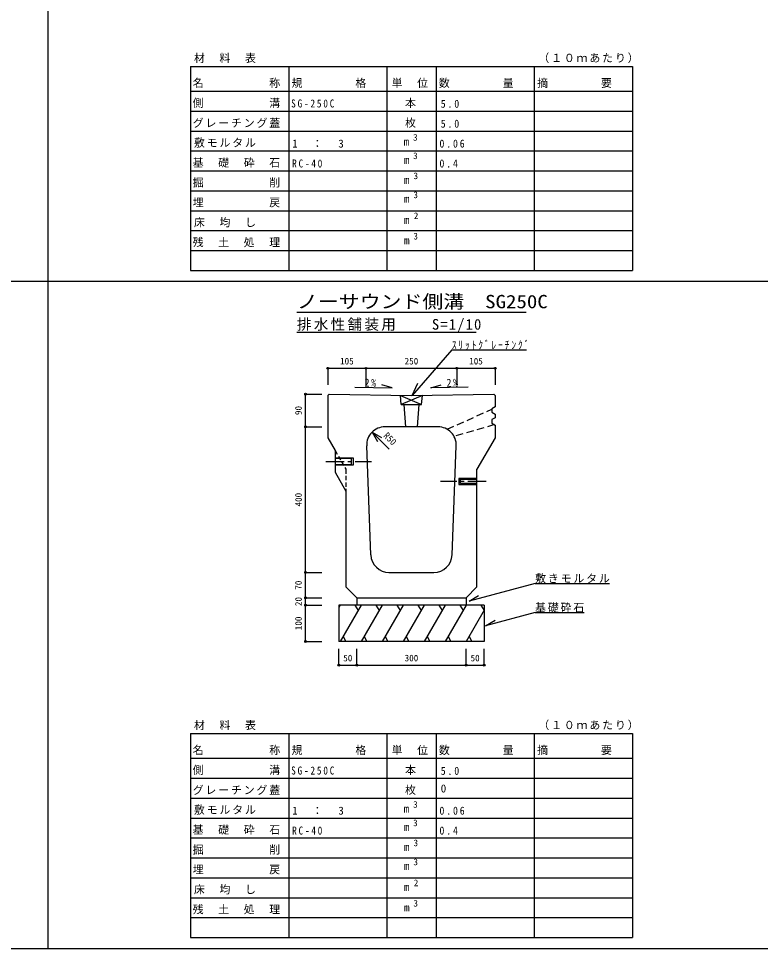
# Model space of a CAD drawing. Units: millimetres at full size, sheet at 1:10. Extents: x -5775 to 2225, y -2710 to 2990.
# Drawn here: x -1855 to 184, y -2710 to -155 of the extents above; entities that cross this region are included whole.
import ezdxf
from ezdxf.enums import TextEntityAlignment as Align

# ---------------------------------------------------------------- set-up
doc = ezdxf.new("R2010")
doc.units = ezdxf.units.MM
doc.header["$LTSCALE"] = 10
doc.header["$PDMODE"] = 32
doc.header["$PDSIZE"] = 5
for name, pattern in [('CHAIN1', [8, 5, -1, 1, -1]), ('DASHED1', [1.8, 1.2, -0.6]), ('DASHED2', [3, 2, -1]), ('DOUBLE_CHAIN2', [12.8, 9, -1, 0.6, -0.6, 0.6, -1])]:
    doc.linetypes.add(name, pattern=pattern)
doc.layers.add('0-0_通り芯', color=7, linetype='Continuous')
doc.styles.add('ＭＳ ゴシック', font='')
doc.styles.get('ＭＳ ゴシック').set_extended_font_data('MS Gothic')

msp = doc.modelspace()

# ---------------------------------------------------------------- linework, layer by layer
at = {"layer": '0-0_通り芯', "color": 2}
for p, q in [((-1774.77, 2989.61), (-1774.77, -2710.39)), ((-5774.77, -2710.39), (2225.23, -2710.39))]:
    msp.add_line(p, q, dxfattribs=at)
at = {"layer": '0-0_通り芯'}
for p, q in [((-1382.27, -286.18), (-167.27, -286.18)), ((-1382.27, -286.18), (-1382.27, -409.3)), ((-1112.27, -286.18), (-1112.27, -409.3)), ((-842.27, -286.18), (-842.27, -409.3)), ((-707.27, -286.18), (-707.27, -409.3)), ((-437.27, -286.18), (-437.27, -409.3)), ((-167.27, -286.18), (-167.27, -409.3)), ((-1382.27, -354.58), (-167.27, -354.58)), ((-1382.27, -409.3), (-167.27, -409.3)), ((-1382.27, -409.3), (-1382.27, -847.06)), ((-1112.27, -409.3), (-1112.27, -847.06)), ((-842.27, -409.3), (-842.27, -847.06)), ((-707.27, -409.3), (-707.27, -847.06)), ((-437.27, -409.3), (-437.27, -847.06)), ((-167.27, -409.3), (-167.27, -847.06)), ((-1382.27, -464.02), (-167.27, -464.02)), ((-1382.27, -518.74), (-167.27, -518.74)), ((-1382.27, -573.46), (-167.27, -573.46)), ((-1382.27, -628.18), (-167.27, -628.18)), ((-1382.27, -682.9), (-167.27, -682.9)), ((-1382.27, -737.62), (-167.27, -737.62)), ((-1382.27, -792.34), (-167.27, -792.34)), ((-1382.27, -847.06), (-167.27, -847.06)), ((-1296.77, -847.06), (-387.77, -847.06)), ((-1089.77, -962.06), (-459.77, -962.06)), ((-1089.77, -1017.06), (-597.27, -1017.06)), ((-663.9, -1064.97), (-458.9, -1064.97)), ((-984.77, -1362.06), (-934.77, -1362.06)), ((-939.77, -1364.06), (-984.77, -1364.06)), ((-939.77, -1380.06), (-939.77, -1364.06)), ((-934.77, -1362.06), (-934.77, -1382.06)), ((-984.77, -1380.06), (-939.77, -1380.06)), ((-934.77, -1382.06), (-984.77, -1382.06)), ((-644.77, -1419.06), (-644.77, -1435.06)), ((-594.77, -1419.06), (-644.77, -1419.06)), ((-639.77, -1421.06), (-594.77, -1421.06)), ((-639.77, -1433.06), (-639.77, -1421.06)), ((-644.77, -1435.06), (-594.77, -1435.06)), ((-594.77, -1433.06), (-639.77, -1433.06)), ((-434.99, -1707.28), (-229.99, -1707.28)), ((-924.77, -1747.06), (-924.77, -1767.06)), ((-624.77, -1747.06), (-624.77, -1767.06)), ((-970.72, -1767.06), (-974.77, -1774.08)), ((-912.98, -1767.06), (-970.72, -1867.06)), ((-930.28, -1767.06), (-921.63, -1782.05)), ((-855.25, -1767.06), (-912.98, -1867.06)), ((-872.55, -1767.06), (-863.9, -1782.05)), ((-797.51, -1767.06), (-855.25, -1867.06)), ((-814.81, -1767.06), (-806.16, -1782.05)), ((-739.78, -1767.06), (-797.51, -1867.06)), ((-757.08, -1767.06), (-748.43, -1782.05)), ((-682.04, -1767.06), (-739.78, -1867.06)), ((-699.34, -1767.06), (-690.69, -1782.05)), ((-624.31, -1767.06), (-682.04, -1867.06)), ((-641.61, -1767.06), (-632.96, -1782.05)), ((-574.77, -1781.25), (-624.31, -1867.06)), ((-583.87, -1767.06), (-575.22, -1782.05)), ((-574.77, -1767.06), (-574.77, -1867.06)), ((-434.99, -1787.09), (-570.88, -1823.5)), ((-434.99, -1787.09), (-299.99, -1787.09)), ((-570.88, -1823.5), (-544.89, -1808.5)), ((-962.8, -1853.34), (-954.88, -1867.06)), ((-905.06, -1853.34), (-897.14, -1867.06)), ((-847.33, -1853.34), (-839.4, -1867.06)), ((-789.59, -1853.34), (-781.67, -1867.06)), ((-731.86, -1853.34), (-723.93, -1867.06)), ((-674.12, -1853.34), (-666.2, -1867.06)), ((-616.39, -1853.34), (-608.46, -1867.06)), ((-574.77, -1867.06), (-974.77, -1867.06)), ((-1382.27, -2119.51), (-167.27, -2119.51)), ((-1382.27, -2119.51), (-1382.27, -2242.63)), ((-1112.27, -2119.51), (-1112.27, -2242.63)), ((-842.27, -2119.51), (-842.27, -2242.63)), ((-707.27, -2119.51), (-707.27, -2242.63)), ((-437.27, -2119.51), (-437.27, -2242.63)), ((-167.27, -2119.51), (-167.27, -2242.63)), ((-1382.27, -2187.91), (-167.27, -2187.91)), ((-1382.27, -2242.63), (-167.27, -2242.63)), ((-1382.27, -2242.63), (-1382.27, -2680.39)), ((-1112.27, -2242.63), (-1112.27, -2680.39)), ((-842.27, -2242.63), (-842.27, -2680.39)), ((-707.27, -2242.63), (-707.27, -2680.39)), ((-437.27, -2242.63), (-437.27, -2680.39)), ((-167.27, -2242.63), (-167.27, -2680.39)), ((-1382.27, -2297.35), (-167.27, -2297.35)), ((-1382.27, -2352.07), (-167.27, -2352.07)), ((-1382.27, -2406.79), (-167.27, -2406.79)), ((-1382.27, -2461.51), (-167.27, -2461.51)), ((-1382.27, -2516.23), (-167.27, -2516.23)), ((-1382.27, -2570.95), (-167.27, -2570.95)), ((-1382.27, -2625.67), (-167.27, -2625.67)), ((-1382.27, -2680.39), (-167.27, -2680.39)), ((-1296.77, -2680.39), (-387.77, -2680.39))]:
    msp.add_line(p, q, dxfattribs=at)
at = {"layer": '0-0_通り芯', "color": 4, "linetype": 'DOUBLE_CHAIN2'}
msp.add_line((-5774.77, -877.06), (2225.23, -877.06), dxfattribs=at)
at = {"layer": '0-0_通り芯', "color": 4}
for p, q in [((-5774.77, -877.06), (2225.23, -877.06)), ((-1004.77, -1116.06), (-899.77, -1116.06)), ((-1004.77, -1116.06), (-1004.77, -1161.06)), ((-899.77, -1116.06), (-899.77, -1161.06)), ((-899.77, -1116.06), (-649.77, -1116.06)), ((-649.77, -1116.06), (-649.77, -1161.06)), ((-649.77, -1116.06), (-544.77, -1116.06)), ((-544.77, -1116.06), (-544.77, -1161.06)), ((-1065.77, -1277.06), (-1065.77, -1187.06)), ((-1065.77, -1187.06), (-1020.77, -1187.06)), ((-1065.77, -1677.06), (-1065.77, -1277.06)), ((-1065.77, -1277.06), (-1020.77, -1277.06)), ((-836.2, -1338.71), (-883.21, -1291.71)), ((-883.21, -1291.71), (-868.21, -1317.69)), ((-883.21, -1291.71), (-857.23, -1306.71)), ((-1065.77, -1747.06), (-1065.77, -1677.06)), ((-1065.77, -1677.06), (-1020.77, -1677.06)), ((-1065.77, -1767.06), (-1065.77, -1747.06)), ((-1065.77, -1747.06), (-1020.77, -1747.06)), ((-1065.77, -1867.06), (-1065.77, -1767.06)), ((-1065.77, -1767.06), (-1020.77, -1767.06)), ((-1065.77, -1867.06), (-1020.77, -1867.06)), ((-974.77, -1932.06), (-974.77, -1887.06)), ((-924.77, -1932.06), (-924.77, -1887.06)), ((-624.77, -1932.06), (-624.77, -1887.06)), ((-574.77, -1932.06), (-574.77, -1887.06)), ((-974.77, -1932.06), (-924.77, -1932.06)), ((-924.77, -1932.06), (-624.77, -1932.06)), ((-624.77, -1932.06), (-574.77, -1932.06))]:
    msp.add_line(p, q, dxfattribs=at)
at = {"layer": '0-0_通り芯', "color": 3}
for p, q in [((-1004.77, -1191.06), (-1000.77, -1187.06)), ((-1004.77, -1191.06), (-1004.77, -1307.06)), ((-1000.77, -1187.06), (-774.77, -1191.06)), ((-802.77, -1215.86), (-804.76, -1190.53)), ((-804.76, -1190.53), (-746.77, -1215.86)), ((-774.77, -1191.06), (-548.77, -1187.06)), ((-544.77, -1191.06), (-548.77, -1187.06)), ((-544.77, -1191.06), (-544.77, -1222.06)), ((-802.77, -1215.86), (-746.77, -1215.86)), ((-790.06, -1277.06), (-794.77, -1215.86)), ((-754.77, -1215.86), (-759.47, -1277.06)), ((-544.77, -1222.06), (-553.77, -1227.06)), ((-553.77, -1227.06), (-553.77, -1237.06)), ((-553.77, -1237.06), (-544.77, -1242.06)), ((-544.77, -1252.06), (-553.77, -1257.06)), ((-544.77, -1242.06), (-544.77, -1252.06)), ((-701.68, -1277.06), (-847.86, -1277.06)), ((-553.77, -1257.06), (-553.77, -1267.06)), ((-553.77, -1267.06), (-544.77, -1272.06)), ((-544.77, -1272.06), (-544.77, -1307.06)), ((-1004.77, -1307.06), (-984.77, -1341.7)), ((-544.77, -1307.06), (-594.77, -1393.66)), ((-984.77, -1341.7), (-984.77, -1401.7)), ((-886.57, -1628.93), (-897.82, -1328.93)), ((-662.96, -1628.93), (-651.71, -1328.93)), ((-984.77, -1401.7), (-954.77, -1453.66)), ((-594.77, -1717.06), (-594.77, -1393.66)), ((-954.77, -1453.66), (-954.77, -1717.06)), ((-836.61, -1677.06), (-712.93, -1677.06)), ((-924.77, -1747.06), (-954.77, -1717.06)), ((-624.77, -1747.06), (-594.77, -1717.06)), ((-924.77, -1747.06), (-624.77, -1747.06))]:
    msp.add_line(p, q, dxfattribs=at)
at = {"layer": '0-0_通り芯', "color": 3, "linetype": 'DASHED2'}
for p, q in [((-676.89, -1283.63), (-553.77, -1228.65)), ((-546.86, -1270.9), (-657.85, -1303.22))]:
    msp.add_line(p, q, dxfattribs=at)
at = {"layer": '0-0_通り芯', "color": 3, "linetype": 'DASHED1'}
for p, q in [((-984.77, -1341.7), (-954.77, -1393.66)), ((-954.77, -1393.66), (-954.77, -1453.66))]:
    msp.add_line(p, q, dxfattribs=at)
at = {"layer": '0-0_通り芯', "linetype": 'CHAIN1'}
for p, q in [((-1009.77, -1372.06), (-884.77, -1372.06)), ((-569.77, -1427.06), (-694.77, -1427.06))]:
    msp.add_line(p, q, dxfattribs=at)
at = {"layer": '0-0_通り芯'}
for points in [[(-663.9, -1064.97), (-773.02, -1191.03), (-756.93, -1156.68)], [(-930.73, -1168.3), (-827.85, -1170.12), (-856.68, -1161.84)], [(-618.8, -1168.3), (-721.69, -1170.12), (-692.85, -1161.84)], [(-434.99, -1707.28), (-616.5, -1755.92), (-590.52, -1740.92)], [(-574.77, -1767.06), (-974.77, -1767.06), (-974.77, -1867.06)]]:
    msp.add_lwpolyline(points, dxfattribs=at)
at = {"layer": '0-0_通り芯', "color": 3}
msp.add_lwpolyline([(-746.77, -1215.86), (-744.77, -1190.53), (-802.77, -1215.86)], dxfattribs=at)
for centre, start, end in [((-847.86, -1327.06), 90, 182.14759), ((-701.68, -1327.06), 357.85241, 90), ((-836.61, -1627.06), 182.14759, 270), ((-712.93, -1627.06), 270, 357.85241)]:
    msp.add_arc(centre, 50, start, end, dxfattribs=at)
at = {"layer": '0-0_通り芯', "color": 4}
for p in [(-1004.77, -1116.06), (-899.77, -1116.06), (-649.77, -1116.06), (-544.77, -1116.06), (-1065.77, -1187.06), (-1065.77, -1277.06), (-1065.77, -1677.06), (-1065.77, -1747.06), (-1065.77, -1767.06), (-1065.77, -1867.06), (-974.77, -1932.06), (-924.77, -1932.06), (-624.77, -1932.06), (-574.77, -1932.06)]:
    msp.add_point(p, dxfattribs=at)

# ---------------------------------------------------------------- texts
at = {"layer": '0-0_通り芯', "color": 4, "style": 'ＭＳ ゴシック'}
for s, p in [('3', (-770.24, -496.12)), ('3', (-770.24, -546.74)), ('3', (-769.07, -601.8)), ('3', (-769.34, -654.06)), ('2', (-768.44, -711.58)), ('3', (-769.34, -767.67)), ('105', (-971.02, -1111.06)), ('250', (-793.52, -1111.06)), ('105', (-616.02, -1111.06)), ('50', (-962.27, -1927.06)), ('300', (-793.52, -1927.06)), ('50', (-612.27, -1927.06)), ('3', (-770.24, -2329.45)), ('3', (-770.24, -2380.07)), ('3', (-769.07, -2435.13)), ('3', (-769.34, -2487.39)), ('2', (-768.44, -2544.91)), ('3', (-769.34, -2601))]:
    msp.add_text(s, height=18.33, dxfattribs=at).set_placement(p, align=Align.BOTTOM_LEFT)
at = {"layer": '0-0_通り芯', "style": 'ＭＳ ゴシック'}
for s, p in [('m', (-796.34, -510.48)), ('m', (-795.44, -561.1)), ('m', (-795.44, -615.82)), ('m', (-795.44, -667.8)), ('m', (-795.35, -725.94)), ('m', (-795.17, -782.03)), ('0', (-694.27, -2288.41)), ('m', (-796.34, -2343.82)), ('m', (-795.44, -2394.43)), ('m', (-795.44, -2449.15)), ('m', (-795.44, -2501.14)), ('m', (-795.35, -2559.28)), ('m', (-795.17, -2615.37))]:
    msp.add_text(s, height=21.99, dxfattribs=at).set_placement(p, align=Align.BOTTOM_LEFT)
at = {"layer": '0-0_通り芯', "color": 3, "style": 'ＭＳ ゴシック', "width": 1.15}
msp.add_text('ノーサウンド側溝\u3000SG250C', height=36.66, dxfattribs=at).set_placement((-1089.77, -962.06), align=Align.BOTTOM_LEFT)
at = {"layer": '0-0_通り芯', "color": 4, "style": 'ＭＳ ゴシック'}
for s, rotation, p in [('90', 90, (-1070.77, -1244.56)), ('R50', 315, (-857.23, -1306.71)), ('400', 90, (-1070.77, -1495.81)), ('70', 90, (-1070.77, -1724.56)), ('20', 90, (-1070.77, -1769.56)), ('100', 90, (-1070.77, -1835.81))]:
    msp.add_text(s, height=18.33, rotation=rotation, dxfattribs=at).set_placement(p, align=Align.BOTTOM_LEFT)
at = {"layer": '0-0_通り芯', "attachment_point": 7, "style": 'ＭＳ ゴシック'}
for s, insert, char_height in [('\\T1.17;材\u3000料\u3000表', (-1372.77, -277.24), 21.99), ('\\T1.17;（１０ｍあたり）', (-426.01, -277.24), 21.99), ('\\T1.17;名\u3000\u3000\u3000\u3000\u3000称', (-1376.27, -345.64), 21.99), ('\\T1.17;規\u3000\u3000\u3000\u3000格', (-1104.52, -345.64), 21.99), ('\\T1.17;単\u3000位', (-829.27, -345.64), 21.99), ('\\T1.17;数\u3000\u3000\u3000\u3000量', (-699.52, -345.64), 21.99), ('\\T1.17;摘\u3000\u3000\u3000\u3000要', (-429.52, -345.64), 21.99), ('\\T1.17;側\u3000\u3000\u3000\u3000\u3000溝', (-1376.27, -400.36), 21.99), ('\\T1.39;\\W0.85;SG-250C', (-1105.52, -399.57), 21.99), ('\\T1.17;\u3000本', (-827.52, -400.36), 21.99), ('\\T1.38;\\W0.9;5.0', (-694.27, -400.36), 21.99), ('\\T1.17;グレーチング蓋', (-1376.27, -455.08), 21.99), ('\\T1.17;\u3000枚', (-827.52, -455.08), 21.99), ('\\T1.38;\\W0.9;5.0', (-694.27, -455.08), 21.99), ('\\T1.17;敷モルタル', (-1372.77, -509.8), 21.99), ('\\T1.21;1\u3000：\u30003', (-1102.77, -509.8), 21.99), ('\\T1.38;\\W0.9;0.06', (-697.77, -509.8), 21.99), ('\\T1.17;基\u3000礎\u3000砕\u3000石', (-1376.27, -564.52), 21.99), ('\\T1.38;\\W0.85;RC-40', (-1102.77, -564.52), 21.99), ('\\T1.38;\\W0.9;0.4', (-697.77, -564.52), 21.99), ('\\T1.17;掘\u3000\u3000\u3000\u3000\u3000削', (-1376.27, -619.24), 21.99), ('\\T1.17;埋\u3000\u3000\u3000\u3000\u3000戻', (-1376.27, -673.96), 21.99), ('\\T1.17;床\u3000均\u3000し', (-1372.77, -728.68), 21.99), ('\\T1.17;残\u3000土\u3000処\u3000理', (-1376.27, -783.4), 21.99), ('\\T1.16;排水性舗装用\u3000\u3000S=1/10', (-1089.77, -1017.06), 29.33), ('\\T1.39;\\W0.85;ｽﾘｯﾄｸﾞﾚｰﾁﾝｸﾞ', (-663.9, -1064.97), 21.99), ('\\T1.17;敷きモルタル', (-434.99, -1707.28), 21.99), ('\\T1.17;基礎砕石', (-434.99, -1787.09), 21.99), ('\\T1.17;材\u3000料\u3000表', (-1372.77, -2110.57), 21.99), ('\\T1.17;（１０ｍあたり）', (-426.01, -2110.57), 21.99), ('\\T1.17;名\u3000\u3000\u3000\u3000\u3000称', (-1376.27, -2178.97), 21.99), ('\\T1.17;規\u3000\u3000\u3000\u3000格', (-1104.52, -2178.97), 21.99), ('\\T1.17;単\u3000位', (-829.27, -2178.97), 21.99), ('\\T1.17;数\u3000\u3000\u3000\u3000量', (-699.52, -2178.97), 21.99), ('\\T1.17;摘\u3000\u3000\u3000\u3000要', (-429.52, -2178.97), 21.99), ('\\T1.17;側\u3000\u3000\u3000\u3000\u3000溝', (-1376.27, -2233.69), 21.99), ('\\T1.39;\\W0.85;SG-250C', (-1105.52, -2232.9), 21.99), ('\\T1.17;\u3000本', (-827.52, -2233.69), 21.99), ('\\T1.38;\\W0.9;5.0', (-694.27, -2233.69), 21.99), ('\\T1.17;グレーチング蓋', (-1376.27, -2288.41), 21.99), ('\\T1.17;\u3000枚', (-827.52, -2288.41), 21.99), ('\\T1.17;敷モルタル', (-1372.77, -2343.13), 21.99), ('\\T1.21;1\u3000：\u30003', (-1102.77, -2343.13), 21.99), ('\\T1.38;\\W0.9;0.06', (-697.77, -2343.13), 21.99), ('\\T1.17;基\u3000礎\u3000砕\u3000石', (-1376.27, -2397.85), 21.99), ('\\T1.38;\\W0.85;RC-40', (-1102.77, -2397.85), 21.99), ('\\T1.38;\\W0.9;0.4', (-697.77, -2397.85), 21.99), ('\\T1.17;掘\u3000\u3000\u3000\u3000\u3000削', (-1376.27, -2452.57), 21.99), ('\\T1.17;埋\u3000\u3000\u3000\u3000\u3000戻', (-1376.27, -2507.29), 21.99), ('\\T1.17;床\u3000均\u3000し', (-1372.77, -2562.01), 21.99), ('\\T1.17;残\u3000土\u3000処\u3000理', (-1376.27, -2616.73), 21.99)]:
    msp.add_mtext(s, dxfattribs=dict(at, insert=insert, char_height=char_height))
at = {"layer": '0-0_通り芯', "char_height": 21.99, "attachment_point": 7, "style": 'ＭＳ ゴシック'}
for insert, rotation in [((-903.81, -1166.75), 358.986), ((-678.21, -1167.32), 1.014)]:
    msp.add_mtext('\\T1.36;\\W0.9;2%', dxfattribs=dict(at, insert=insert, rotation=rotation))

doc.saveas('drawing.dxf')
